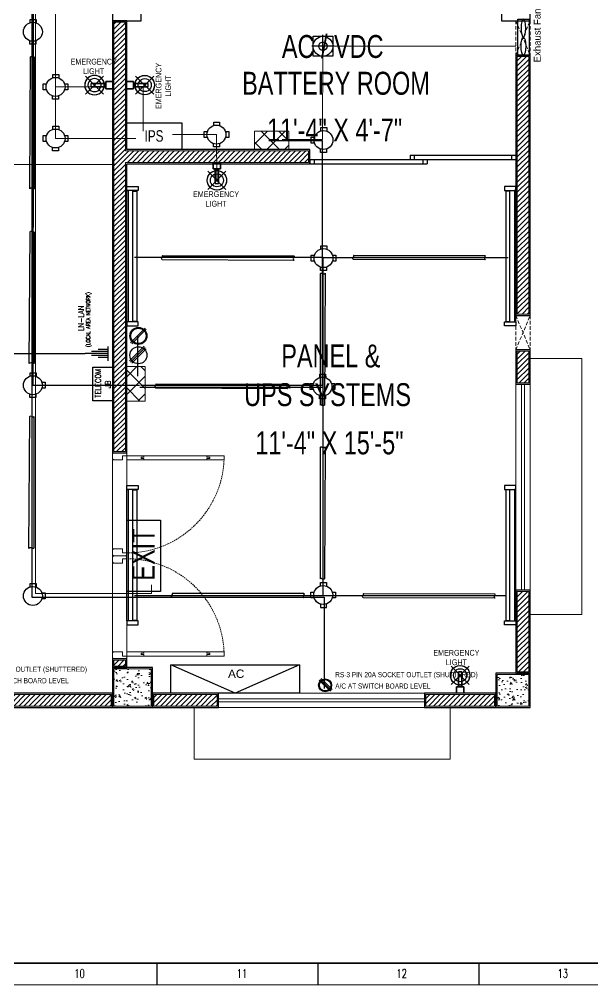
# Model space of a CAD drawing. Header units: inches. Extents: x 1445 to 3588, y -22 to 615.
# Drawn here: x 1960.2 to 2160.6, y -22 to 315.3 of the extents above; entities that cross this region are included whole.
import ezdxf
from ezdxf.enums import TextEntityAlignment as Align

# ---------------------------------------------------------------- set-up
doc = ezdxf.new("R2010")
doc.units = ezdxf.units.IN
doc.header["$MEASUREMENT"] = 0
for name, pattern in [('DASH', [0.35, 0.25, -0.1]), ('DASHED', [0.75, 0.5, -0.25]), ('XREF-GROUND-A1$0$HIDDEN2', [0.1875, 0.125, -0.0625])]:
    doc.linetypes.add(name, pattern=pattern)
doc.layers.get('Defpoints').update_dxf_attribs({"lineweight": 0})
for name, color, linetype in [('Cables', 7, 'Continuous'), ('COLLUM', 1, 'Continuous'), ('dimention', 7, 'Continuous'), ('Exhaust Fans', 7, 'Continuous'), ('HVAC', 44, 'Continuous'), ('Layer 1', 7, 'Continuous'), ('Lights', 7, 'Continuous'), ('Plant Layout', 7, 'Continuous'), ('Sockets', 7, 'Continuous'), ('wall 05', 252, 'Continuous')]:
    doc.layers.add(name, color=color, linetype=linetype)
for name, color, linetype, lineweight in [('DOOR', 115, 'Continuous', 15), ('E-LAN', 6, 'Continuous', 30), ('E-WTL-Wall-Tube-Light', 7, 'Continuous', 30), ('Glass', 5, 'Continuous', 9), ('HACTH', 8, 'Continuous', 9), ('Plaster Line', 252, 'Continuous', 15), ('Sunshed', 5, 'Continuous', 15), ('Switchboard', 30, 'Continuous', 13), ('Text', 252, 'Continuous', 15), ('WINDOW', 140, 'Continuous', 9)]:
    doc.layers.add(name, color=color, linetype=linetype, lineweight=lineweight)
doc.styles.get("Standard").update_dxf_attribs({"font": 'arial.ttf'})
doc.styles.add('Swiss721', font='swisscl.ttf')
doc.styles.add('TAVE1', font='ROMANS.shx', dxfattribs={"width": 0.75})
doc.styles.add('TEG BORDER', font='txt_qlt.shx', dxfattribs={"width": 0.7, "bigfont": 'hztxt.shx'})
pattern_1 = [(50, (-408960.4376, -241892.552), (5.37945137, -0.470641012), [0.5625, -6.1875]), (355, (-408960.4376, -241892.552), (-1.040635, 5.641441), [0.45, -4.95]), (100.4514, (-408959.9893, -241892.5913), (4.338820363, 5.170796565), [0.478051425, -5.25856584]), (46.1842, (-408960.4376, -241891.052), (8.004307865, -1.24139261), [0.84375, -9.28125]), (96.6356, (-408959.7705, -241891.1555), (7.00997029, 7.30588403), [0.71707716, -7.8878475]), (351.1842, (-408960.4376, -241891.052), (7.00996459, 7.3058895), [0.675, -7.425]), (21, (-408959.6876, -241891.427), (4.47680289, -3.01964168), [0.5625, -6.1875]), (326, (-408959.6876, -241891.427), (1.82486499, 5.43862534), [0.45, -4.95]), (71.4514, (-408959.3145, -241891.6787), (6.301669714, 2.418978725), [0.478051425, -5.25856584]), (37.5, (-408960.4376, -241892.552), (0.091198915, 2.496703904), [0, -4.89, 0, -5.025, 0, -4.96875]), (7.5, (-408960.4376, -241892.552), (1.973021531, 2.958087839), [0, -2.865, 0, -4.7775, 0, -1.89375]), (327.5, (-408962.11, -241892.552), (4.003668271, -0.169161538), [0, -1.875, 0, -5.85, 0, -7.7625]), (317.5, (-408962.86, -241892.552), (4.37389627, 0.750787367), [0, -2.4375, 0, -3.885, 0, -5.5125])]

# ---------------------------------------------------------------- blocks, each defined once
blk = doc.blocks.new('252 BORDER A2')
at = {"linetype": 'Continuous'}
blk.add_line((5, 5), (489, 5), dxfattribs=at)
for p, q in [((371.25, 0), (371.25, 5)), ((408.37, 0), (408.37, 5)), ((445.5, 0), (445.5, 5))]:
    blk.add_line(p, q)
at = {"color": 5, "lineweight": 15}
blk.add_lwpolyline([(0, 420), (594, 420), (594, 0), (0, 0)], close=True, dxfattribs=at)
blk.add_lwpolyline([(5, 415), (589, 415), (589, 5), (5, 5)], close=True)
at = {"char_height": 2, "width": 2, "attachment_point": 7, "style": 'TEG BORDER'}
for s, insert in [('\\pi2.2204e-016;10', (352.17, 1.59)), ('\\pi0.3;11', (389.3, 1.59)), ('\\pi2.2204e-016;12', (426.42, 1.59)), ('\\pi2.2204e-016;13', (463.55, 1.59))]:
    blk.add_mtext(s, dxfattribs=dict(at, insert=insert))
blk = doc.blocks.new('ASDSAETR')
for p, q in [((51404, -7188.31), (51404, -7197.3)), ((51404, -7190.29), (51410.36, -7190.29)), ((51404, -7191.55), (51414.43, -7191.55)), ((51404, -7192.81), (51418.49, -7192.81)), ((51404, -7194.07), (51414.43, -7194.07)), ((51404, -7195.33), (51410.36, -7195.33))]:
    blk.add_line(p, q)
blk = doc.blocks.new('A$C63C712C3')
at = {"ltscale": 2}
for p, q in [((39.8, 42), (33.8, 42)), ((39.8, 15.9), (33.8, 15.9)), ((1230.6, 42), (1236.6, 42)), ((1230.6, 15.9), (1236.6, 15.9))]:
    blk.add_line(p, q, dxfattribs=at)
for points in [[(35.5, 102.6), (0, 102.6), (0, 0), (35.5, 0)], [(35.5, 102.6), (1235.5, 102.6), (1235.5, 90.2), (35.5, 90.2)], [(1235.5, 102.6), (1270.9, 102.6), (1270.9, 0), (1235.5, 0)], [(39.8, 47.6), (1230.6, 47.6), (1230.6, 10.1), (39.8, 10.1)]]:
    blk.add_lwpolyline(points, close=True, dxfattribs=at)
blk = doc.blocks.new('A$C20C675F6')
at = {"layer": 'Defpoints'}
for points in [[(0.25, 72), (0.25, 71.75), (0, 71.75), (0, 72)], [(5, 72), (5, 71.75), (4.75, 71.75), (4.75, 72)], [(0.25, 36), (0.25, 36.25), (0, 36.25), (0, 36)], [(0.25, 36), (0.25, 35.75), (0, 35.75), (0, 36)], [(5, 36), (5, 36.25), (4.75, 36.25), (4.75, 36)], [(5, 36), (5, 35.75), (4.75, 35.75), (4.75, 36)], [(0.25, 0), (0.25, 0.25), (0, 0.25), (0, 0)], [(5, 0), (5, 0.25), (4.75, 0.25), (4.75, 0)]]:
    blk.add_lwpolyline(points, close=True, dxfattribs=at)
at = {"layer": 'DOOR'}
for points in [[(5, 71), (3.5, 71), (3.5, 69.5), (0.25, 69.5), (0.25, 69.75), (0, 69.75), (0, 71.75), (0.25, 71.75), (0.25, 72), (4.75, 72), (4.75, 71.75), (5, 71.75), (5, 71)], [(10, 70.25), (10, 70), (11, 70), (11, 69.5), (5, 69.5), (5, 71), (11, 71), (11, 70.5), (10, 70.5), (10, 70.25), (10, 70.5), (11, 70.5), (11, 71), (33, 71), (33, 70.5), (34, 70.5), (34, 70), (33, 70), (33, 69.5), (11, 69.5), (39, 69.5), (39, 71), (33, 71)], [(5, 37), (3.5, 37), (3.5, 38.5), (0.25, 38.5), (0.25, 38.25), (0, 38.25), (0, 36.25), (0.25, 36.25), (0.25, 36), (4.75, 36), (4.75, 36.25), (5, 36.25), (5, 37)], [(5, 35), (3.5, 35), (3.5, 33.5), (0.25, 33.5), (0.25, 33.75), (0, 33.75), (0, 35.75), (0.25, 35.75), (0.25, 36), (4.75, 36), (4.75, 35.75), (5, 35.75), (5, 35)], [(5, 1), (3.5, 1), (3.5, 2.5), (0.25, 2.5), (0.25, 2.25), (0, 2.25), (0, 0.25), (0.25, 0.25), (0.25, 0), (4.75, 0), (4.75, 0.25), (5, 0.25), (5, 1)], [(10, 1.75), (10, 2), (11, 2), (11, 2.5), (5, 2.5), (5, 1), (11, 1), (11, 1.5), (10, 1.5), (10, 1.75), (10, 1.5), (11, 1.5), (11, 1), (33, 1), (33, 1.5), (34, 1.5), (34, 2), (33, 2), (33, 2.5), (11, 2.5), (39, 2.5), (39, 1), (33, 1)]]:
    blk.add_lwpolyline(points, dxfattribs=at)
at = {"layer": 'DOOR', "linetype": 'DASHED', "lineweight": 0}
for centre, start, end in [((4.98, 71.06), 270.0403, 357.3754), ((4.98, 0.94), 2.6246, 89.9597)]:
    blk.add_arc(centre, 34.06, start, end, dxfattribs=at)
at = {"layer": 'HACTH', "lineweight": 0, "ltscale": 10}
for p, q in [((0, 2.25), (0, 69.75)), ((5, 1.5), (5, 69.5))]:
    blk.add_line(p, q, dxfattribs=at)
blk = doc.blocks.new('tr')
at = {"layer": 'Plaster Line'}
for p, q in [((143968.45, 171283.63), (143927.45, 171283.63)), ((143927.45, 171283.63), (143927.45, 171279.63)), ((143968.45, 171279.63), (143968.45, 171283.63)), ((144100.45, 171283.63), (144053.45, 171283.63)), ((144053.45, 171283.63), (144053.45, 171279.63)), ((144100.45, 171279.63), (144100.45, 171283.63)), ((144226.45, 171283.63), (144185.45, 171283.63)), ((144185.45, 171283.63), (144185.45, 171279.63)), ((144226.45, 171279.63), (144226.45, 171283.63)), ((143927.45, 171279.63), (143968.45, 171279.63)), ((144053.45, 171279.63), (144100.45, 171279.63)), ((144185.45, 171279.63), (144226.45, 171279.63))]:
    blk.add_line(p, q, dxfattribs=at)
blk = doc.blocks.new('qm')
at = {"layer": 'wall 05'}
for p, q in [((143968.95, 171284.13), (143926.95, 171284.13)), ((143926.95, 171284.13), (143926.95, 171279.13)), ((143968.95, 171279.13), (143968.95, 171284.13)), ((144100.95, 171284.13), (144052.95, 171284.13)), ((144052.95, 171284.13), (144052.95, 171279.13)), ((144100.95, 171279.13), (144100.95, 171284.13)), ((144226.95, 171284.13), (144184.95, 171284.13)), ((144184.95, 171284.13), (144184.95, 171279.13)), ((144226.95, 171279.13), (144226.95, 171284.13)), ((143926.95, 171279.13), (143968.95, 171279.13)), ((144052.95, 171279.13), (144100.95, 171279.13)), ((144184.95, 171279.13), (144226.95, 171279.13))]:
    blk.add_line(p, q, dxfattribs=at)
blk = doc.blocks.new('bg')
at = {"layer": 'wall 05'}
for p, q in [((144263.99, 171284.13), (144240.95, 171284.13)), ((144240.95, 171284.13), (144240.95, 171279.13)), ((144263.99, 171279.13), (144263.99, 171284.13)), ((144360.95, 171284.13), (144335.99, 171284.13)), ((144335.99, 171284.13), (144335.99, 171279.13)), ((144360.95, 171279.13), (144360.95, 171284.13)), ((144240.95, 171279.13), (144263.99, 171279.13)), ((144335.99, 171279.13), (144360.95, 171279.13))]:
    blk.add_line(p, q, dxfattribs=at)
blk = doc.blocks.new('dp')
at = {"layer": 'Plaster Line'}
for p, q in [((144263.49, 171283.63), (144241.45, 171283.63)), ((144241.45, 171283.63), (144241.45, 171279.63)), ((144263.49, 171279.63), (144263.49, 171283.63)), ((144360.45, 171283.63), (144336.49, 171283.63)), ((144336.49, 171283.63), (144336.49, 171279.63)), ((144360.45, 171279.63), (144360.45, 171283.63)), ((144241.45, 171279.63), (144263.49, 171279.63)), ((144336.49, 171279.63), (144360.45, 171279.63))]:
    blk.add_line(p, q, dxfattribs=at)

msp = doc.modelspace()

# ---------------------------------------------------------------- hatches: boundary and pattern name
at = {"layer": 'HACTH'}
h = msp.add_hatch(dxfattribs=at)
h.set_pattern_fill('ANSI31', color=256, scale=10, style=0)
h.set_pattern_definition([(45, (-408960.4376, -241892.552), (-0.8838834765, 0.8838834765), [])])
h.paths.add_polyline_path([(1819.25, 79.33), (1819.25, 75.33), (1866.25, 75.33), (1866.25, 79.33)])
h.paths.add_polyline_path([(1992.25, 75.33), (1992.25, 79.33), (1951.25, 79.33), (1951.25, 75.33)])
h.paths.add_polyline_path([(2007.25, 79.33), (2007.25, 75.33), (2029.29, 75.33), (2029.29, 79.33)])
h.paths.add_polyline_path([(2126.25, 75.33), (2126.25, 79.33), (2102.29, 79.33), (2102.29, 75.33)])
h.paths.add_polyline_path([(2134.25, 87.33), (2138.25, 87.33), (2138.25, 115.33), (2134.25, 115.33)])
h.paths.add_polyline_path([(2138.25, 199.33), (2134.25, 199.33), (2134.25, 188.33), (2138.25, 188.33)])
h.paths.add_polyline_path([(2134.25, 212.33), (2138.25, 212.33), (2138.25, 302.33), (2134.25, 302.33)])
h.paths.add_polyline_path([(1993.25, 164.33), (1997.25, 164.33), (1997.25, 265.33), (2061.25, 265.33), (2061.25, 269.33), (1997.25, 269.33), (1997.25, 314.33), (1993.25, 314.33)])
h = msp.add_hatch(dxfattribs=at)
h.set_pattern_fill('ANSI31', color=256, scale=10, style=0)
h.set_pattern_definition([(45, (-139230.6271, -171287.0714), (-0.8838834765, 0.8838834765), [])])
h.paths.add_polyline_path([(1997.25, 89.33), (1997.25, 91.33), (1993.25, 91.33), (1993.25, 89.33)])
h = msp.add_hatch(dxfattribs=at)
h.set_pattern_fill('AR-CONC', color=256, scale=0.75, style=0)
h.set_pattern_definition(pattern_1)
h.paths.add_polyline_path([(1993.25, 75.33), (2006.25, 75.33), (2006.25, 88.33), (1993.25, 88.33)])
h = msp.add_hatch(dxfattribs=at)
h.set_pattern_fill('AR-CONC', color=256, scale=0.75, style=0)
h.set_pattern_definition(pattern_1)
h.paths.add_polyline_path([(2138.25, 86.33), (2127.25, 86.33), (2127.25, 75.33), (2138.25, 75.33)])
at = {"layer": 'Switchboard'}
h = msp.add_hatch(dxfattribs=at)
h.set_pattern_fill('ANSI37', color=256, scale=35)
h.set_pattern_definition([(45, (1779.791, -176.555), (-3.093592, 3.093592), []), (135, (1779.791, -176.555), (-3.093592, -3.093592), [])])
h.paths.add_polyline_path([(2054.45, 269.83), (2054.45, 276.24), (2042.39, 276.24), (2042.39, 269.83)])
h = msp.add_hatch(dxfattribs=at)
h.set_pattern_fill('ANSI37', color=256, scale=35, angle=90)
h.set_pattern_definition([(135, (2450.5405, -80.667), (-3.093592, -3.093592), []), (225, (2450.5405, -80.667), (3.093592, -3.093592), [])])
h.paths.add_polyline_path([(2004.15, 193.99), (1997.75, 193.99), (1997.75, 181.93), (2004.15, 181.93)])

# ---------------------------------------------------------------- linework, layer by layer
at = {"color": 5, "lineweight": 20}
for p, q in [((1965.84, 433.51), (1965.84, 114.62)), ((2006.37, 114.62), (2006.37, 117.74)), ((1965.84, 114.62), (2006.37, 114.62))]:
    msp.add_line(p, q, dxfattribs=at)
at = {"color": 149, "lineweight": 20}
for p, q in [((1972.85, 273.67), (1972.85, 378.2)), ((1972.85, 291.71), (1985.89, 291.76)), ((2003.45, 291.76), (2003.45, 276.26)), ((2000.94, 273.67), (1972.85, 273.67)), ((2013.7, 275.03), (2029.08, 275.03)), ((2029.08, 275.03), (2029.25, 259.05))]:
    msp.add_line(p, q, dxfattribs=at)
for p, q in [((1963.99, 314.14), (1963.99, 315.31)), ((1963.99, 315.31), (1966.05, 315.31)), ((1966.05, 315.31), (1966.06, 314.07)), ((1963.89, 306.65), (1963.89, 307.82)), ((1965.95, 307.82), (1965.95, 306.65)), ((1965.95, 306.65), (1963.89, 306.65)), ((1971.92, 294.89), (1971.92, 296.06)), ((1971.92, 296.06), (1973.99, 296.06)), ((1973.99, 296.06), (1973.99, 294.82)), ((1968.54, 290.68), (1968.54, 292.75)), ((1968.54, 292.75), (1969.71, 292.75)), ((1969.71, 290.68), (1968.54, 290.68)), ((1976, 292.75), (1977.17, 292.75)), ((1977.17, 290.68), (1976, 290.68)), ((1977.17, 292.75), (1977.17, 290.68)), ((1971.82, 287.4), (1971.82, 288.57)), ((1973.89, 287.4), (1971.82, 287.4)), ((1973.89, 288.57), (1973.89, 287.4)), ((1971.92, 276.85), (1971.92, 278.02)), ((1971.92, 278.02), (1973.99, 278.02)), ((1973.99, 278.02), (1973.99, 276.78)), ((2028.14, 278.2), (2028.14, 279.37)), ((2028.14, 279.37), (2030.21, 279.37)), ((2030.21, 279.37), (2030.21, 278.14)), ((2065.57, 276.3), (2065.57, 277.47)), ((2065.57, 277.47), (2067.63, 277.47)), ((2067.63, 277.47), (2067.64, 276.24)), ((1968.54, 272.64), (1968.54, 274.71)), ((1968.54, 274.71), (1969.71, 274.71)), ((1976, 274.71), (1977.17, 274.71)), ((1977.17, 274.71), (1977.17, 272.64)), ((2024.77, 274), (2024.77, 276.06)), ((2024.77, 276.06), (2025.94, 276.06)), ((2025.94, 274), (2024.77, 274)), ((2032.23, 276.06), (2033.4, 276.06)), ((2033.4, 274), (2032.23, 274)), ((2033.4, 276.06), (2033.4, 274)), ((2062.19, 272.09), (2062.19, 274.16)), ((2062.19, 274.16), (2063.36, 274.16)), ((1969.71, 272.64), (1968.54, 272.64)), ((1971.82, 269.36), (1971.82, 270.53)), ((1973.89, 270.53), (1973.89, 269.36)), ((1977.17, 272.64), (1976, 272.64)), ((2028.04, 270.72), (2028.04, 271.89)), ((2030.11, 270.72), (2028.04, 270.72)), ((2030.11, 271.89), (2030.11, 270.72)), ((2063.36, 272.09), (2062.19, 272.09)), ((2065.47, 268.82), (2065.47, 269.99)), ((2067.53, 269.99), (2067.53, 268.82)), ((1973.89, 269.36), (1971.82, 269.36)), ((2067.53, 268.82), (2065.47, 268.82)), ((2065.57, 235.05), (2065.57, 236.22)), ((2065.57, 236.22), (2067.63, 236.22)), ((2067.63, 236.22), (2067.64, 234.98)), ((2062.19, 230.84), (2062.19, 232.91)), ((2062.19, 232.91), (2063.36, 232.91)), ((2069.65, 232.91), (2070.82, 232.91)), ((2070.82, 232.91), (2070.82, 230.84)), ((2063.36, 230.84), (2062.19, 230.84)), ((2070.82, 230.84), (2069.65, 230.84)), ((2065.47, 227.56), (2065.47, 228.73)), ((2067.53, 227.56), (2065.47, 227.56)), ((2067.53, 228.73), (2067.53, 227.56)), ((1963.99, 190.62), (1963.99, 191.79)), ((1963.99, 191.79), (1966.05, 191.79)), ((1966.05, 191.79), (1966.06, 190.55)), ((2065.2, 190.18), (2065.2, 191.35)), ((2065.2, 191.35), (2067.26, 191.35)), ((2067.26, 191.35), (2067.27, 190.11)), ((1968.07, 188.47), (1969.24, 188.47)), ((1969.24, 186.41), (1968.07, 186.41)), ((1969.24, 188.47), (1969.24, 186.41)), ((2061.82, 185.97), (2061.82, 188.04)), ((2061.82, 188.04), (2062.99, 188.04)), ((2062.99, 185.97), (2061.82, 185.97)), ((2069.28, 188.04), (2070.45, 188.04)), ((2070.45, 185.97), (2069.28, 185.97)), ((2070.45, 188.04), (2070.45, 185.97)), ((1963.89, 183.13), (1963.89, 184.3)), ((1965.95, 183.13), (1963.89, 183.13)), ((1965.95, 184.3), (1965.95, 183.13)), ((2065.1, 182.69), (2065.1, 183.86)), ((2067.16, 182.69), (2065.1, 182.69)), ((2067.16, 183.86), (2067.16, 182.69)), ((1963.99, 117), (1963.99, 118.17)), ((1963.99, 118.17), (1966.05, 118.17)), ((1966.05, 118.17), (1966.06, 116.93)), ((2065.48, 117.34), (2065.48, 118.51)), ((2065.48, 118.51), (2067.55, 118.51)), ((2067.55, 118.51), (2067.55, 117.27)), ((1968.07, 114.86), (1969.24, 114.86)), ((1969.24, 114.86), (1969.24, 112.79)), ((2062.11, 113.13), (2062.11, 115.19)), ((2062.11, 115.19), (2063.28, 115.19)), ((2069.56, 115.19), (2070.73, 115.19)), ((2070.73, 115.19), (2070.73, 113.13)), ((1969.24, 112.79), (1968.07, 112.79)), ((2063.28, 113.13), (2062.11, 113.13)), ((2070.73, 113.13), (2069.56, 113.13)), ((2065.48, 110.99), (2065.48, 109.82)), ((2065.48, 109.82), (2067.55, 109.82)), ((2067.55, 109.82), (2067.55, 111.05))]:
    msp.add_line(p, q)
at = {"color": 5, "linetype": 'XREF-GROUND-A1$0$HIDDEN2', "lineweight": 13, "ltscale": 10}
for p, q in [((2133.75, 314.83), (2138.75, 302.83)), ((2133.75, 302.83), (2138.75, 314.83)), ((2133.75, 314.83), (2133.75, 302.83)), ((2133.75, 314.83), (2138.75, 302.83)), ((2133.75, 302.83), (2138.75, 314.83)), ((2133.75, 314.83), (2133.75, 302.83)), ((2138.75, 314.83), (2138.75, 302.83)), ((2138.75, 314.83), (2138.75, 302.83)), ((2138.75, 302.83), (2133.75, 302.83)), ((2138.75, 302.83), (2133.75, 302.83)), ((2133.75, 211.83), (2138.75, 199.83)), ((2133.75, 199.83), (2138.75, 211.83)), ((2133.75, 211.83), (2133.75, 199.83)), ((2138.75, 211.83), (2138.75, 199.83)), ((2138.75, 199.83), (2133.75, 199.83))]:
    msp.add_line(p, q, dxfattribs=at)
at = {"color": 1}
for p, q in [((2066.12, 272.88), (2049.97, 272.88)), ((2066.12, 187.48), (2066.12, 272.88)), ((2001.52, 204.75), (2001.52, 190.64)), ((2002.68, 187.48), (2066.12, 187.48))]:
    msp.add_line(p, q, dxfattribs=at)
at = {"color": 6, "lineweight": 30}
msp.add_line((1701.36, 198.5), (1983.18, 198.5), dxfattribs=at)
at = {"color": 1}
msp.add_lwpolyline([(1940.77, 517.91), (1964.95, 517.91), (1965.23, 517.91), (1964.92, 187.44), (2002.21, 187.44)], dxfattribs=at)
for points in [[(1965.5, 256.19, -0.56347), (1964.99, 256.19, 0.354322), (1963.82, 256.11), (1964.1, 302.19, -0.456322), (1964.99, 302.19, 0.605884), (1965.51, 302.19)], [(1965.33, 195.1, -0.56347), (1964.82, 195.1, 0.354322), (1963.64, 195.02), (1963.92, 241.1, -0.456322), (1964.82, 241.1, 0.605884), (1965.34, 241.1)], [(2122.96, 232.83, -0.56347), (2122.96, 232.32, 0.367924), (2123.03, 231.22), (2076.95, 231.43, -0.456322), (2076.96, 232.32, 0.605884), (2076.96, 232.84)], [(2056.11, 232.7, -0.56347), (2056.11, 232.2, 0.367924), (2056.19, 231.09), (2010.11, 231.3, -0.456322), (2010.11, 232.2, 0.605884), (2010.11, 232.72)], [(2065.45, 226.51, -0.56347), (2065.95, 226.51, 0.354322), (2067.13, 226.59), (2066.85, 180.51, -0.456322), (2065.95, 180.51, 0.605884), (2065.43, 180.51)], [(2053.85, 187.86, -0.56347), (2053.85, 187.36, 0.367924), (2053.92, 186.25), (2007.85, 186.46, -0.456322), (2007.85, 187.36, 0.605884), (2007.85, 187.88)], [(1965.22, 130.51, -0.56347), (1964.72, 130.51, 0.354322), (1963.54, 130.43), (1963.82, 176.51, -0.456322), (1964.72, 176.51, 0.605884), (1965.24, 176.51)], [(2065.47, 165.81, -0.56347), (2065.97, 165.81, 0.367924), (2067.08, 165.88), (2066.87, 119.8, -0.456322), (2065.97, 119.81, 0.605884), (2065.45, 119.81)], [(2059.58, 114.75, -0.56347), (2059.58, 114.25, 0.367924), (2059.65, 113.14), (2013.58, 113.35, -0.456322), (2013.58, 114.25, 0.605884), (2013.58, 114.77)], [(2126.35, 114.61, -0.56347), (2126.35, 114.1, 0.367924), (2126.43, 113), (2080.35, 113.21, -0.456322), (2080.35, 114.1, 0.605884), (2080.35, 114.63)]]:
    msp.add_lwpolyline(points, format="xyb", close=True)
for points in [[(2017.01, 269.83), (1997.75, 269.83), (1997.75, 279.15), (2017.01, 279.15)], [(1985.92, 193.81), (1992.75, 193.81), (1992.75, 182.01), (1985.92, 182.01)]]:
    msp.add_lwpolyline(points, close=True)
at = {"color": 4}
msp.add_lwpolyline([(1997.75, 115.36), (1997.75, 140.3), (2009.57, 140.3), (2009.57, 115.36)], close=True, dxfattribs=at)
for centre, radius in [((1964.92, 310.96), 3.31), ((2066.32, 305.9), 1.49), ((1972.85, 291.71), 3.31), ((1972.85, 273.67), 3.31), ((2029.08, 275.03), 3.31), ((2066.5, 273.13), 3.31), ((1993.05, 264.57), 0.306), ((2066.5, 231.87), 3.31), ((1964.92, 187.44), 3.31), ((2066.13, 187), 3.31), ((1964.92, 113.82), 3.31), ((2066.41, 114.16), 3.31)]:
    msp.add_circle(centre, radius)
at = {"layer": 'Cables', "color": 4}
for p, q in [((1964.52, 517.27), (1964.52, 113.35)), ((1964.52, 113.35), (2066.78, 113.35)), ((2066.78, 113.35), (2066.78, 81.54))]:
    msp.add_line(p, q, dxfattribs=at)
at = {"layer": 'Cables', "color": 3}
for p, q in [((2066.45, 232.11), (2000.47, 232.11)), ((2066.45, 232.11), (2131.04, 232.11)), ((2002.36, 186.83), (2066.45, 186.83)), ((2000.45, 114), (2130.5, 114))]:
    msp.add_line(p, q, dxfattribs=at)
msp.add_lwpolyline([(2066.41, 114), (2066.45, 176.81), (2066.45, 232.11)], dxfattribs=at)
at = {"layer": 'COLLUM', "color": 2}
msp.add_line((2133.75, 302.83), (2138.75, 302.83), dxfattribs=at)
at = {"layer": 'COLLUM'}
for points in [[(1992.75, 314.83), (2002.75, 314.83), (2002.75, 334.83), (1992.75, 334.83)], [(2128.75, 314.83), (2138.75, 314.83), (2138.75, 334.83), (2128.75, 334.83)], [(1992.75, 74.83), (2006.75, 74.83), (2006.75, 88.83), (1992.75, 88.83)], [(2126.75, 74.83), (2138.75, 74.83), (2138.75, 86.83), (2126.75, 86.83)]]:
    msp.add_lwpolyline(points, close=True, dxfattribs=at)
at = {"layer": 'dimention', "color": 5, "lineweight": 30}
for p, q in [((2096.75, 267.83), (2133.75, 267.83)), ((2096.75, 267.83), (2096.75, 266.33)), ((2098.25, 267.83), (2098.25, 266.33)), ((2132.25, 267.83), (2132.25, 266.33)), ((2133.75, 267.83), (2133.75, 266.33)), ((2061.75, 266.33), (2133.75, 266.33)), ((2061.75, 266.33), (2061.75, 264.83)), ((2061.75, 264.83), (2102.75, 264.83)), ((2063.25, 266.33), (2063.25, 264.83)), ((2101.25, 266.33), (2101.25, 264.83)), ((2102.75, 266.33), (2102.75, 264.83))]:
    msp.add_line(p, q, dxfattribs=at)
at = {"layer": 'Exhaust Fans'}
msp.add_lwpolyline([(2134.38, 315.38), (2138.38, 315.38), (2138.38, 302.83), (2134.38, 302.83)], close=True, dxfattribs=at)
at = {"layer": 'Exhaust Fans', "extrusion": (0, 0, -1)}
msp.add_ellipse((2136.38, 312.24), major_axis=(0, -3.14), ratio=0.260631, dxfattribs=at)
at = {"layer": 'Exhaust Fans'}
msp.add_ellipse((2136.38, 305.97), major_axis=(0, 3.14), ratio=0.260631, dxfattribs=at)
at = {"layer": 'Glass', "ltscale": 10}
for points in [[(2135.75, 115.83), (2135.75, 187.83)], [(2136.75, 115.83), (2136.75, 187.83)], [(2029.79, 77.83), (2101.79, 77.83)], [(2029.79, 76.83), (2101.79, 76.83)]]:
    msp.add_lwpolyline(points, dxfattribs=at)
at = {"layer": 'HVAC'}
for p, q in [((2035.6, 79.83), (2013.09, 89.76)), ((2058.11, 89.76), (2035.6, 79.83))]:
    msp.add_line(p, q, dxfattribs=at)
msp.add_lwpolyline([(2013.09, 89.76), (2058.11, 89.76), (2058.11, 79.83), (2013.09, 79.83)], close=True, dxfattribs=at)
at = {"layer": 'Layer 1', "color": 1}
for points in [[(1986.72, 295.74), (1985.92, 295.69), (1985.17, 295.49), (1984.48, 295.1), (1983.93, 294.6), (1983.48, 293.95), (1983.18, 293.2), (1983.03, 292.46), (1983.13, 291.66), (1983.33, 290.91), (1983.78, 290.26), (1984.28, 289.71), (1984.97, 289.27), (1985.67, 289.02), (1986.47, 288.92)], [(1986.47, 295.74), (1985.72, 295.64), (1984.97, 295.39), (1984.33, 295), (1983.78, 294.45), (1983.38, 293.8), (1983.13, 293.1), (1983.03, 292.31), (1983.13, 291.56), (1983.38, 290.86), (1983.78, 290.21), (1984.33, 289.66), (1984.97, 289.27), (1985.72, 289.02), (1986.47, 288.92), (1987.22, 289.02), (1987.96, 289.27), (1988.61, 289.66), (1989.16, 290.21), (1989.56, 290.86), (1989.81, 291.56), (1989.86, 292.31), (1989.81, 293.1), (1989.56, 293.8), (1989.16, 294.45), (1988.61, 295), (1987.96, 295.39), (1987.22, 295.64), (1986.47, 295.74)], [(1989.66, 289.17), (1983.28, 295.49)], [(1983.28, 289.17), (1989.66, 295.49)], [(1986.47, 294.6), (1985.87, 294.55), (1985.32, 294.3), (1984.87, 293.95), (1984.48, 293.45), (1984.28, 292.9), (1984.18, 292.31), (1984.28, 291.76), (1984.48, 291.21), (1984.87, 290.71), (1985.32, 290.36), (1985.87, 290.11), (1986.47, 290.06), (1987.07, 290.11), (1987.62, 290.36), (1988.06, 290.71), (1988.46, 291.21), (1988.66, 291.76), (1988.76, 292.31), (1988.66, 292.9), (1988.46, 293.45), (1988.06, 293.95), (1987.62, 294.3), (1987.07, 294.55), (1986.47, 294.6)], [(1989.76, 293.15), (1989.56, 293.8), (1989.16, 294.45), (1988.66, 294.95), (1988.06, 295.34), (1987.42, 295.59), (1986.72, 295.74)], [(1992.75, 291.06), (1990.45, 291.06), (1990.45, 293.6), (1992.75, 293.6)], [(1992.75, 293.6), (1990.45, 293.6)], [(1990.45, 293.6), (1990.45, 291.06)], [(1997.75, 291.06), (2000.04, 291.06), (2000.04, 293.6), (1997.75, 293.6)], [(1997.75, 293.6), (2000.04, 293.6)], [(2000.04, 293.6), (2000.04, 291.06)], [(2004.02, 295.74), (2004.77, 295.64), (2005.52, 295.39), (2006.17, 295), (2006.71, 294.45), (2007.11, 293.8), (2007.36, 293.1), (2007.46, 292.31), (2007.36, 291.56), (2007.11, 290.86), (2006.71, 290.21), (2006.17, 289.66), (2005.52, 289.27), (2004.77, 289.02), (2004.02, 288.92), (2003.28, 289.02), (2002.53, 289.27), (2001.88, 289.66), (2001.33, 290.21), (2000.93, 290.86), (2000.69, 291.56), (2000.64, 292.31), (2000.69, 293.1), (2000.93, 293.8), (2001.33, 294.45), (2001.88, 295), (2002.53, 295.39), (2003.28, 295.64), (2004.02, 295.74)], [(2000.74, 293.15), (2000.93, 293.8), (2001.33, 294.45), (2001.83, 294.95), (2002.43, 295.34), (2003.08, 295.59), (2003.77, 295.74)], [(2000.83, 289.17), (2007.21, 295.49)], [(2007.21, 289.17), (2000.83, 295.49)], [(2004.02, 294.6), (2004.62, 294.55), (2005.17, 294.3), (2005.62, 293.95), (2006.02, 293.45), (2006.22, 292.9), (2006.32, 292.31), (2006.22, 291.76), (2006.02, 291.21), (2005.62, 290.71), (2005.17, 290.36), (2004.62, 290.11), (2004.02, 290.06), (2003.43, 290.11), (2002.88, 290.36), (2002.43, 290.71), (2002.03, 291.21), (2001.83, 291.76), (2001.73, 292.31), (2001.83, 292.9), (2002.03, 293.45), (2002.43, 293.95), (2002.88, 294.3), (2003.43, 294.55), (2004.02, 294.6)], [(2003.77, 295.74), (2004.57, 295.69), (2005.32, 295.49), (2006.02, 295.1), (2006.56, 294.6), (2007.01, 293.95), (2007.31, 293.2), (2007.46, 292.46), (2007.36, 291.66), (2007.16, 290.91), (2006.71, 290.26), (2006.22, 289.71), (2005.52, 289.27), (2004.82, 289.02), (2004.02, 288.92)], [(1990.45, 292.9), (1990.45, 291.76), (1985.32, 291.76)], [(1990.45, 292.9), (1985.32, 292.9), (1990.11, 292.9), (1990.45, 292.9), (1990.45, 291.76)], [(1985.32, 291.76), (1985.32, 292.9)], [(1985.32, 291.76), (1985.32, 292.9)], [(1985.32, 291.76), (1990.45, 291.76)], [(1986.47, 288.92), (1987.27, 289.02), (1988.01, 289.27), (1988.66, 289.71), (1989.21, 290.31), (1989.61, 291.01), (1989.86, 291.76)], [(1989.76, 293.15), (1989.86, 292.9), (1989.86, 291.76)], [(1990.45, 291.06), (1992.75, 291.06)], [(2000.04, 291.06), (1997.75, 291.06)], [(2000.04, 292.9), (2000.04, 291.76), (2005.17, 291.76)], [(2000.04, 292.9), (2005.17, 292.9), (2000.39, 292.9), (2000.04, 292.9), (2000.04, 291.76)], [(2005.17, 291.76), (2000.04, 291.76)], [(2000.74, 293.15), (2000.64, 292.9), (2000.64, 291.76)], [(2004.02, 288.92), (2003.23, 289.02), (2002.48, 289.27), (2001.83, 289.71), (2001.28, 290.31), (2000.88, 291.01), (2000.64, 291.76)], [(2005.17, 291.76), (2005.17, 292.9)], [(2005.17, 291.76), (2005.17, 292.9)], [(2027.98, 265.33), (2027.98, 263.04), (2030.52, 263.04), (2030.52, 265.33)], [(2027.98, 265.33), (2030.52, 265.33)], [(2027.98, 263.04), (2027.98, 265.33)], [(2030.52, 265.33), (2030.52, 263.04)], [(2025.83, 259.05), (2025.93, 259.85), (2026.18, 260.6), (2026.63, 261.25), (2027.23, 261.79), (2027.93, 262.19), (2028.67, 262.44)], [(2032.66, 259.05), (2032.56, 258.31), (2032.31, 257.56), (2031.91, 256.91), (2031.36, 256.36), (2030.72, 255.96), (2030.02, 255.72), (2029.22, 255.62), (2028.47, 255.72), (2027.78, 255.96), (2027.13, 256.36), (2026.58, 256.91), (2026.18, 257.56), (2025.93, 258.31), (2025.83, 259.05), (2025.93, 259.8), (2026.18, 260.55), (2026.58, 261.2), (2027.13, 261.74), (2027.78, 262.14), (2028.47, 262.39), (2029.22, 262.44), (2030.02, 262.39), (2030.72, 262.14), (2031.36, 261.74), (2031.91, 261.2), (2032.31, 260.55), (2032.56, 259.8), (2032.66, 259.05)], [(2026.08, 262.24), (2032.41, 255.86)], [(2026.08, 255.86), (2032.41, 262.24)], [(2031.51, 259.05), (2031.46, 258.46), (2031.21, 257.91), (2030.87, 257.46), (2030.37, 257.06), (2029.82, 256.86), (2029.22, 256.76), (2028.67, 256.86), (2028.13, 257.06), (2027.63, 257.46), (2027.28, 257.91), (2027.03, 258.46), (2026.98, 259.05), (2027.03, 259.65), (2027.28, 260.2), (2027.63, 260.65), (2028.13, 261.05), (2028.67, 261.25), (2029.22, 261.35), (2029.82, 261.25), (2030.37, 261.05), (2030.87, 260.65), (2031.21, 260.2), (2031.46, 259.65), (2031.51, 259.05)], [(2030.52, 263.04), (2027.98, 263.04)], [(2028.67, 257.91), (2028.67, 263.04)], [(2029.82, 263.04), (2028.67, 263.04), (2028.67, 257.91)], [(2029.82, 263.04), (2029.82, 257.91), (2029.82, 262.69), (2029.82, 263.04), (2028.67, 263.04)], [(2030.07, 262.34), (2029.82, 262.44), (2028.67, 262.44)], [(2030.07, 262.34), (2030.72, 262.14), (2031.36, 261.74), (2031.86, 261.25), (2032.26, 260.65), (2032.51, 260), (2032.66, 259.3)], [(2032.66, 259.3), (2032.61, 258.51), (2032.41, 257.76), (2032.01, 257.06), (2031.51, 256.51), (2030.87, 256.06), (2030.12, 255.77), (2029.37, 255.62), (2028.57, 255.72), (2027.83, 255.91), (2027.18, 256.36), (2026.63, 256.86), (2026.18, 257.56), (2025.93, 258.26), (2025.83, 259.05)], [(2028.67, 257.91), (2029.82, 257.91)], [(2028.67, 257.91), (2029.82, 257.91)], [(2110.85, 85.86), (2110.9, 86.66), (2111.1, 87.4), (2111.5, 88.1), (2112, 88.65), (2112.65, 89.1), (2113.39, 89.4), (2114.14, 89.54), (2114.94, 89.45), (2115.69, 89.25), (2116.33, 88.8), (2116.88, 88.3), (2117.33, 87.6), (2117.58, 86.9), (2117.68, 86.11)], [(2110.85, 86.11), (2110.95, 86.85), (2111.2, 87.6), (2111.6, 88.25), (2112.15, 88.8), (2112.8, 89.2), (2113.49, 89.45), (2114.29, 89.54), (2115.04, 89.45), (2115.74, 89.2), (2116.38, 88.8), (2116.93, 88.25), (2117.33, 87.6), (2117.58, 86.85), (2117.68, 86.11), (2117.58, 85.36), (2117.33, 84.61), (2116.93, 83.97), (2116.38, 83.42), (2115.74, 83.02), (2115.04, 82.77), (2114.29, 82.72), (2113.49, 82.77), (2112.8, 83.02), (2112.15, 83.42), (2111.6, 83.97), (2111.2, 84.61), (2110.95, 85.36), (2110.85, 86.11)], [(2117.43, 82.92), (2111.1, 89.3)], [(2117.43, 89.3), (2111.1, 82.92)], [(2112, 86.11), (2112.05, 86.71), (2112.3, 87.25), (2112.65, 87.7), (2113.15, 88.1), (2113.69, 88.3), (2114.29, 88.4), (2114.84, 88.3), (2115.39, 88.1), (2115.89, 87.7), (2116.23, 87.25), (2116.48, 86.71), (2116.53, 86.11), (2116.48, 85.51), (2116.23, 84.96), (2115.89, 84.51), (2115.39, 84.11), (2114.84, 83.92), (2114.29, 83.82), (2113.69, 83.92), (2113.15, 84.11), (2112.65, 84.51), (2112.3, 84.96), (2112.05, 85.51), (2112, 86.11)], [(2113.44, 82.82), (2112.8, 83.02), (2112.15, 83.42), (2111.65, 83.92), (2111.25, 84.51), (2111, 85.16), (2110.85, 85.86)], [(2113.69, 82.12), (2114.84, 82.12), (2114.84, 87.25)], [(2113.69, 82.12), (2113.69, 87.25), (2113.69, 82.47), (2113.69, 82.12), (2114.84, 82.12)], [(2114.84, 87.25), (2113.69, 87.25)], [(2114.84, 87.25), (2113.69, 87.25)], [(2114.84, 87.25), (2114.84, 82.12)], [(2117.68, 86.11), (2117.58, 85.31), (2117.33, 84.56), (2116.88, 83.92), (2116.28, 83.37), (2115.59, 82.97), (2114.84, 82.72)], [(2115.54, 79.83), (2115.54, 82.12), (2113, 82.12), (2113, 79.83)], [(2113, 79.83), (2113, 82.12)], [(2113, 82.12), (2115.54, 82.12)], [(2113.44, 82.82), (2113.69, 82.72), (2114.84, 82.72)], [(2115.54, 82.12), (2115.54, 79.83)], [(2115.54, 79.83), (2113, 79.83)]]:
    msp.add_lwpolyline(points, dxfattribs=at)
at = {"layer": 'Lights', "color": 40}
for p, q in [((2066.32, 301.96), (2066.32, 309.84)), ((2070.26, 305.9), (2062.38, 305.9))]:
    msp.add_line(p, q, dxfattribs=at)
at = {"layer": 'Lights'}
msp.add_lwpolyline([(2062.85, 309.37), (2069.8, 309.37), (2069.8, 302.42), (2062.85, 302.42)], close=True, dxfattribs=at)
msp.add_circle((2066.32, 305.9), 3.48, dxfattribs=at)
at = {"layer": 'Plant Layout', "lineweight": 13}
for p, q in [((1992.75, 162.08), (1992.75, 129.58)), ((1992.75, 162.08), (1992.75, 129.58)), ((1997.75, 162.83), (1997.75, 128.83)), ((1997.75, 162.83), (1997.75, 128.83)), ((1992.75, 126.08), (1992.75, 93.58)), ((1992.75, 126.08), (1992.75, 93.58)), ((1997.75, 126.83), (1997.75, 92.83)), ((1997.75, 126.83), (1997.75, 92.83))]:
    msp.add_line(p, q, dxfattribs=at)
at = {"layer": 'Plaster Line'}
for p, q in [((2138.25, 115.33), (2134.25, 115.33)), ((2134.25, 115.33), (2134.25, 87.33)), ((2138.25, 87.33), (2138.25, 115.33)), ((2134.25, 87.33), (2138.25, 87.33))]:
    msp.add_line(p, q, dxfattribs=at)
for points in [[(2061.25, 269.33), (1997.25, 269.33), (1997.25, 314.33), (1993.25, 314.33), (1993.25, 164.33), (1997.25, 164.33), (1997.25, 265.33), (2061.25, 265.33)], [(2138.25, 302.33), (2134.25, 302.33), (2134.25, 212.33), (2138.25, 212.33)], [(2138.25, 199.33), (2134.25, 199.33), (2134.25, 188.33), (2138.25, 188.33)], [(1997.25, 91.33), (1993.25, 91.33), (1993.25, 89.33), (1997.25, 89.33)], [(1993.25, 75.33), (2006.25, 75.33), (2006.25, 88.33), (1993.25, 88.33)], [(2127.25, 75.33), (2138.25, 75.33), (2138.25, 86.33), (2127.25, 86.33)]]:
    msp.add_lwpolyline(points, close=True, dxfattribs=at)
at = {"layer": 'Sockets', "color": 3}
for p, q in [((2004.19, 207.41), (1999.09, 202.31)), ((2004.56, 207), (1999.46, 201.9)), ((2065.03, 84.4), (2068.9, 80.52)), ((2065.34, 84.68), (2069.22, 80.8)), ((2065.65, 84.96), (2069.53, 81.08))]:
    msp.add_line(p, q, dxfattribs=at)
at = {"layer": 'Sockets', "color": 5}
for p, q in [((2003.82, 201.05), (1998.72, 195.95)), ((2004.19, 200.64), (1999.09, 195.54)), ((2004.56, 200.23), (1999.46, 195.13))]:
    msp.add_line(p, q, dxfattribs=at)
at = {"layer": 'Sockets', "color": 3}
for centre, radius in [((2001.82, 204.69), 2.99), ((2001.82, 204.69), 2.67), ((2067.09, 82.59), 2.27), ((2067.09, 82.59), 1.98)]:
    msp.add_circle(centre, radius, dxfattribs=at)
at = {"layer": 'Sockets', "color": 5}
msp.add_circle((2001.82, 197.92), 2.99, dxfattribs=at)
at = {"layer": 'Sunshed', "linetype": 'DASH'}
for points in [[(2138.75, 187.83), (2138.75, 196.83), (2156.75, 196.83), (2156.75, 107.33), (2156.75, 107.33), (2138.75, 107.33), (2138.75, 115.83)], [(2101.79, 74.83), (2110.79, 74.83), (2110.79, 56.83), (2021.29, 56.83), (2021.29, 56.83), (2021.29, 74.83), (2029.79, 74.83)]]:
    msp.add_lwpolyline(points, dxfattribs=at)
at = {"layer": 'Switchboard'}
for points in [[(2042.39, 276.24), (2054.45, 276.24), (2054.45, 269.83), (2042.39, 269.83)], [(1997.75, 181.93), (1997.75, 193.99), (2004.15, 193.99), (2004.15, 181.93)]]:
    msp.add_lwpolyline(points, close=True, dxfattribs=at)
at = {"layer": 'Text', "color": 3}
for p, q in [((2066.2, 273.34), (2066.32, 305.9)), ((2066.32, 305.9), (2133.75, 305.9)), ((2053.25, 273.34), (2066.2, 273.34)), ((1992.8, 264.57), (1695.43, 264.57))]:
    msp.add_line(p, q, dxfattribs=at)
at = {"layer": 'wall 05'}
for p, q in [((2138.75, 115.83), (2133.75, 115.83)), ((2133.75, 115.83), (2133.75, 86.83)), ((2138.75, 86.83), (2138.75, 115.83)), ((2133.75, 86.83), (2138.75, 86.83))]:
    msp.add_line(p, q, dxfattribs=at)
for points in [[(2061.75, 269.83), (1997.75, 269.83), (1997.75, 314.83), (1992.75, 314.83), (1992.75, 163.83), (1997.75, 163.83), (1997.75, 264.83), (2061.75, 264.83)], [(2138.75, 302.83), (2133.75, 302.83), (2133.75, 211.83), (2138.75, 211.83)], [(2138.75, 199.83), (2133.75, 199.83), (2133.75, 187.83), (2138.75, 187.83)], [(1997.75, 91.83), (1992.75, 91.83), (1992.75, 88.83), (1997.75, 88.83)]]:
    msp.add_lwpolyline(points, close=True, dxfattribs=at)
at = {"layer": 'wall 05', "color": 5, "linetype": 'XREF-GROUND-A1$0$HIDDEN2', "lineweight": 13, "ltscale": 20}
msp.add_lwpolyline([(2138.75, 314.83), (2133.75, 314.83)], dxfattribs=at)
at = {"layer": 'WINDOW', "linetype": 'Continuous', "ltscale": 10}
for points in [[(2133.75, 115.83), (2133.75, 187.83)], [(2138.75, 115.83), (2138.75, 187.83)], [(2029.79, 79.83), (2101.79, 79.83)], [(2029.79, 74.83), (2101.79, 74.83)]]:
    msp.add_lwpolyline(points, dxfattribs=at)

# ---------------------------------------------------------------- block references
at = {"xscale": 1.5163271442, "yscale": 1.5163271442, "zscale": 1.5163271442}
msp.add_blockref('252 BORDER A2', (1445.42, -22.02), dxfattribs=at)
at = {"layer": 'DOOR', "lineweight": 0}
msp.add_blockref('A$C20C675F6', (1992.75, 91.83), dxfattribs=at)
at = {"layer": 'E-LAN', "lineweight": -2, "xscale": 0.5600000000000003, "yscale": 0.5600000000000003, "zscale": 0.5600000000000003, "rotation": 180}
msp.add_blockref('ASDSAETR', (30777.53, -3829.47), dxfattribs=at)
at = {"layer": 'E-WTL-Wall-Tube-Light', "lineweight": 0, "yscale": 0.03825770520678021, "zscale": 0.03825770521002791}
for p, xscale, rotation in [((2001.67, 208.23), 0.03825770519629215, 90), ((2129.82, 208.23), -0.03825770519629215, 270), ((2001.67, 103.77), 0.03825770519629215, 90), ((2129.82, 103.77), -0.03825770519629215, 270)]:
    msp.add_blockref('A$C63C712C3', p, dxfattribs=dict(at, xscale=xscale, rotation=rotation))
at = {"layer": 'HACTH'}
for name in ['bg', 'dp', 'qm', 'tr']:
    msp.add_blockref(name, (-142234.2, -171204.3), dxfattribs=at)

# ---------------------------------------------------------------- texts
msp.add_text('Exhaust Fan', height=2.3967, rotation=90).set_placement((2142.4, 300.28))
at = {"layer": 'E-LAN', "lineweight": 0, "style": 'TAVE1', "width": 0.75}
for s, height, p in [('(LOCAL AREA NETWORK)', 1.3659, (1984.93, 200.75)), ('LN-LAN', 1.951, (1982.76, 206.35))]:
    msp.add_text(s, height=height, rotation=90, dxfattribs=at).set_placement(p)
at = {"layer": 'E-LAN', "color": 0, "lineweight": -3, "style": 'TAVE1', "width": 0.75}
for s, p in [('TELECOM', (1988.68, 183.05)), ('JB', (1992.11, 186.38))]:
    msp.add_text(s, height=1.951, rotation=90, dxfattribs=at).set_placement(p)
at = {"layer": 'HVAC'}
msp.add_text('AC', height=2.935, dxfattribs=at).set_placement((2033.14, 85.17))
at = {"layer": 'Sockets', "color": 3, "style": 'Swiss721'}
for s, p in [('RS-3 PIN 20A SOCKET OUTLET (SHUTTERED)', (1934.03, 87.31)), ('A/C AT SWITCH BOARD LEVEL', (1944.16, 83.31)), ('RS-3 PIN 20A SOCKET OUTLET (SHUTTERED)', (2070.61, 85.43)), ('A/C AT SWITCH BOARD LEVEL', (2070.61, 81.42))]:
    msp.add_text(s, height=1.8137, dxfattribs=at).set_placement(p)
at = {"layer": 'Text', "style": 'Swiss721'}
for s, p in [('AC / VDC ', (2070.87, 305.98)), ('AC / VDC ', (2070.87, 305.98)), ('BATTERY ROOM', (2070.87, 292.98)), ('BATTERY ROOM', (2070.87, 292.98)), (' PANEL &', (2067.94, 197.67)), (' PANEL &', (2067.94, 197.67)), ('UPS SYSTEMS', (2067.94, 184.17)), ('UPS SYSTEMS', (2067.94, 184.17))]:
    msp.add_text(s, height=8, dxfattribs=at).set_placement(p, align=Align.MIDDLE)
at = {"layer": 'Text', "color": 4, "char_height": 2, "width": 15.6576, "style": 'Swiss721'}
for insert, attachment_point in [((1986.18, 296.16), 8), ((2028.96, 255.22), 2), ((2112.96, 94.97), 2)]:
    msp.add_mtext('EMERGENCY LIGHT ', dxfattribs=dict(at, insert=insert, attachment_point=attachment_point))
at = {"layer": 'Text', "color": 4, "attachment_point": 2, "rotation": 90, "style": 'Swiss721'}
for s, insert, char_height, width in [('EMERGENCY LIGHT ', (2007.86, 292.04), 2, 15.6576), ('EXIT ', (1999.53, 128.28), 8, 62.6303)]:
    msp.add_mtext(s, dxfattribs=dict(at, insert=insert, char_height=char_height, width=width))
at = {"layer": 'Text', "char_height": 8, "width": 62.6303, "attachment_point": 2, "style": 'Swiss721'}
for s, insert in [('\\A1;11\'-4" X 4\'-7"', (2070.39, 280.65)), ('\\A1;11\'-4" X 4\'-7"', (2070.39, 280.65)), ('\\A1;11\'-4" X 15\'-5"', (2068.58, 171.31)), ('\\A1;11\'-4" X 15\'-5"', (2068.58, 171.31))]:
    msp.add_mtext(s, dxfattribs=dict(at, insert=insert))
at = {"layer": 'Text', "color": 0, "insert": (2007.26, 276.56), "char_height": 4, "width": 31.3151, "attachment_point": 2, "style": 'Swiss721'}
msp.add_mtext('IPS', dxfattribs=at)

doc.saveas('drawing.dxf')
